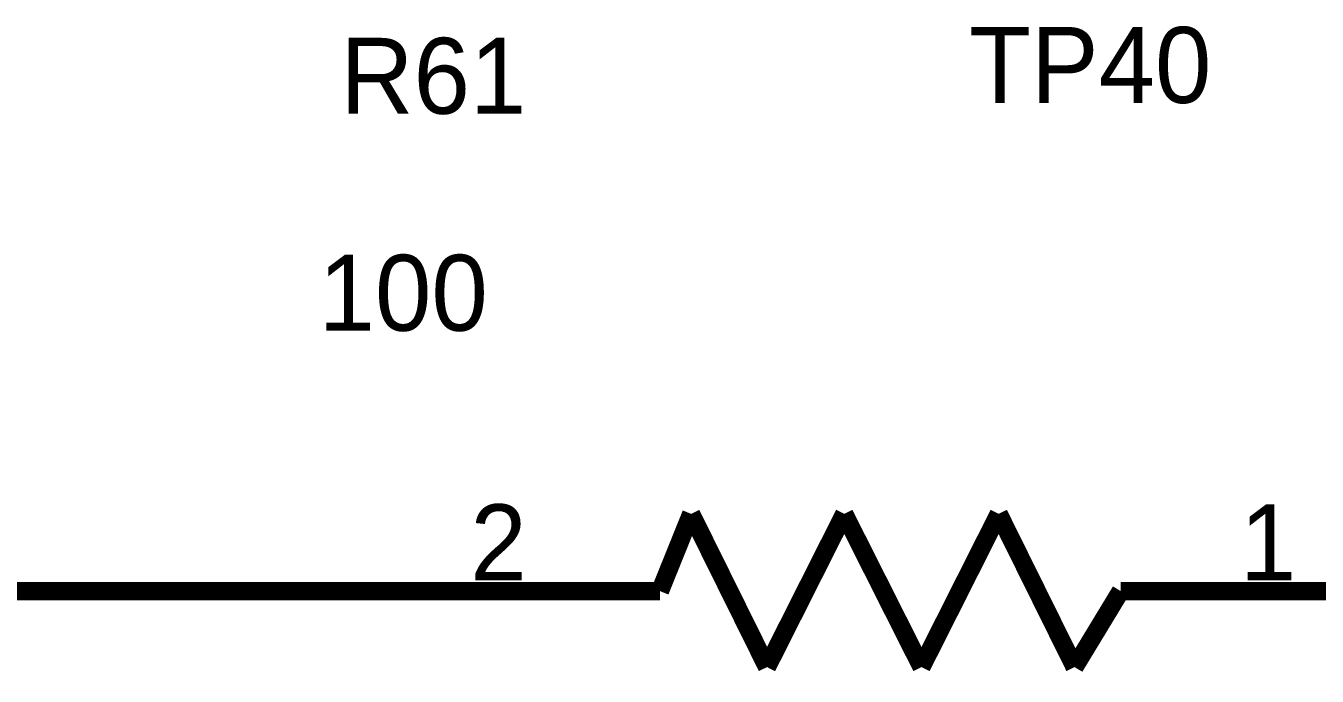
# Model space of a CAD drawing. Header units: millimetres. Extents: x 0 to 800, y 0 to 567.
# Drawn here: x 358.03 to 379.38, y 123.49 to 134.23 of the extents above; entities that cross this region are included whole.
import ezdxf

# ---------------------------------------------------------------- set-up
doc = ezdxf.new("R2010")
doc.units = ezdxf.units.MM
doc.layers.add('Sheet', color=255, linetype='Continuous')

msp = doc.modelspace()

# ---------------------------------------------------------------- linework, layer by layer
at = {"layer": 'Sheet', "const_width": 0.3}
for points in [[(369.027, 126.172), (368.512, 124.896)], [(370.281, 123.641), (369.027, 126.172)], [(371.558, 126.172), (370.281, 123.641)], [(372.835, 123.641), (371.558, 126.172)], [(374.112, 126.172), (372.835, 123.641)], [(375.366, 123.641), (374.112, 126.172)], [(363.427, 124.896), (348.465, 124.896)], [(368.512, 124.896), (363.427, 124.896)], [(368.512, 124.896), (367.75, 124.896)], [(376.128, 124.896), (375.366, 123.641)], [(376.128, 124.896), (381.212, 124.896)], [(376.128, 124.896), (376.889, 124.896)]]:
    msp.add_lwpolyline(points, dxfattribs=at)

# ---------------------------------------------------------------- texts
at = {"layer": 'Sheet'}
for s, height, p in [('TP40', 1.2543, (373.619, 132.959)), ('R61', 1.2543, (363.226, 132.78)), ('100', 1.2543, (362.867, 129.196)), ('2', 1.254, (365.376, 125.075)), ('1', 1.254, (378.099, 125.075))]:
    msp.add_text(s, height=height, dxfattribs=at).set_placement(p)

doc.saveas('drawing.dxf')
